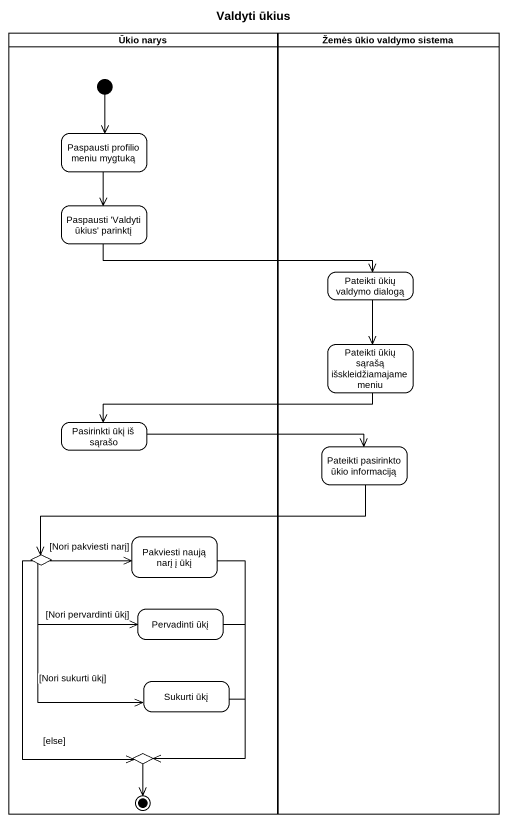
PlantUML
@startuml
title Valdyti ūkius
hide empty description
state "Ūkio narys" as Ūkio_narys <<partition>> {
  state "Paspausti profilio meniu mygtuką" as Paspausti_profilio_meniu
  state "Paspausti 'Valdyti ūkius' parinktį" as Paspausti_Valdyti_ūkius
  state "Pasirinkti ūkį iš sąrašo" as Pasirinkti_ūkį_iš_sąrašo
  state choice1 <<choice>>
  state "Pakviesti naują narį į ūkį" as Pakviesti_naują_narį_į_ūkį
  state "Pervadinti ūkį" as Pervadinti_ūkį
  state "Sukurti ūkį" as Sukurti_ūkį
  state choice2 <<choice>>
  [*] --> Paspausti_profilio_meniu
  choice2 --> [*]
}
state "Žemės ūkio valdymo sistema" as Žemės_ūkio_valdymo_sistema <<partition>> {
  state "Pateikti ūkių valdymo dialogą" as Pateikti_ūkių_valdymo
  state "Pateikti ūkių sąrašą išskleidžiamajame meniu" as Pateikti_ūkių_sąrašą
  state "Pateikti pasirinkto ūkio informaciją" as Pateikti_pasirinkto_ūkio
}
Paspausti_profilio_meniu --> Paspausti_Valdyti_ūkius
Paspausti_Valdyti_ūkius -right-> Pateikti_ūkių_valdymo
Pateikti_ūkių_valdymo --> Pateikti_ūkių_sąrašą
Pateikti_ūkių_sąrašą -left-> Pasirinkti_ūkį_iš_sąrašo
Pasirinkti_ūkį_iš_sąrašo -right-> Pateikti_pasirinkto_ūkio
Pateikti_pasirinkto_ūkio -left-> choice1
choice1 -right-> Pakviesti_naują_narį_į_ūkį : [Nori pakviesti narį]
choice1 -right-> Pervadinti_ūkį : [Nori pervardinti ūkį]
choice1 --> Sukurti_ūkį : [Nori sukurti ūkį]
choice1 --> choice2 : [else]
Pakviesti_naują_narį_į_ūkį --> choice2
Pervadinti_ūkį --> choice2
Sukurti_ūkį --> choice2
@enduml
